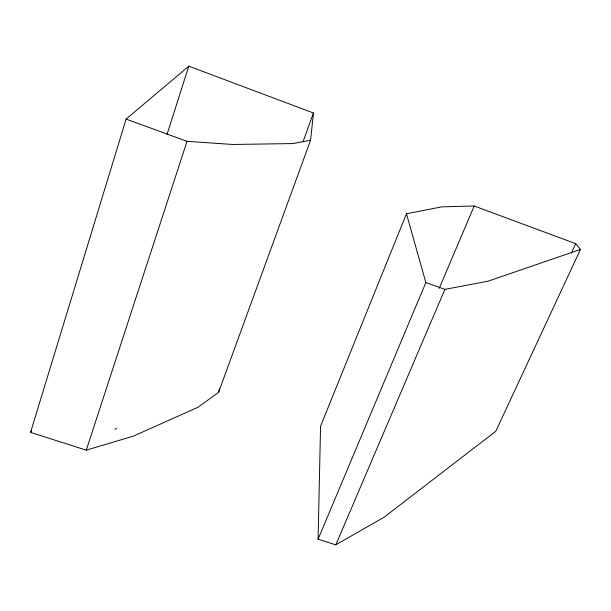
<?xml version="1.0" encoding="UTF-8"?>
<svg xmlns="http://www.w3.org/2000/svg" width="611" height="611" viewBox="0 0 611 611"><rect width="100%" height="100%" fill="white"/><g stroke="black" fill="none" stroke-linecap="round" stroke-linejoin="round"><path stroke-width="0.92" d="M318.087 539.23L320.561 426.211L406.468 213.758L441.86 206.846L474.205 206.006L575.684 243.659L580.45 249.456L495.796 431.267L384.258 517.112L335.798 544.829L318.087 539.23L425.852 282.565L406.468 213.758M310.579 140.24L313.451 113.004L188.807 66.171L126.103 119.084L30.55 432.389L86.273 450.147L133.32 436.17L198.063 407.239L218.593 392.315L310.579 140.24L292.921 143.57L232.776 144.471L187.019 141.34L126.103 119.084M218.593 392.315L219.517 388.634M167.017 134.428L188.807 66.171M86.273 450.147L187.019 141.34M302.957 141.935L313.451 113.004M439.149 288.476L474.205 206.006M335.798 544.829L444.9 289.377L488.097 281.182L580.45 249.456M571.323 253.076L575.684 243.659M30.55 432.389L31.459 430.923M115.013 429.312L116.625 428.372M425.852 282.565L444.9 289.377"/></g></svg>
